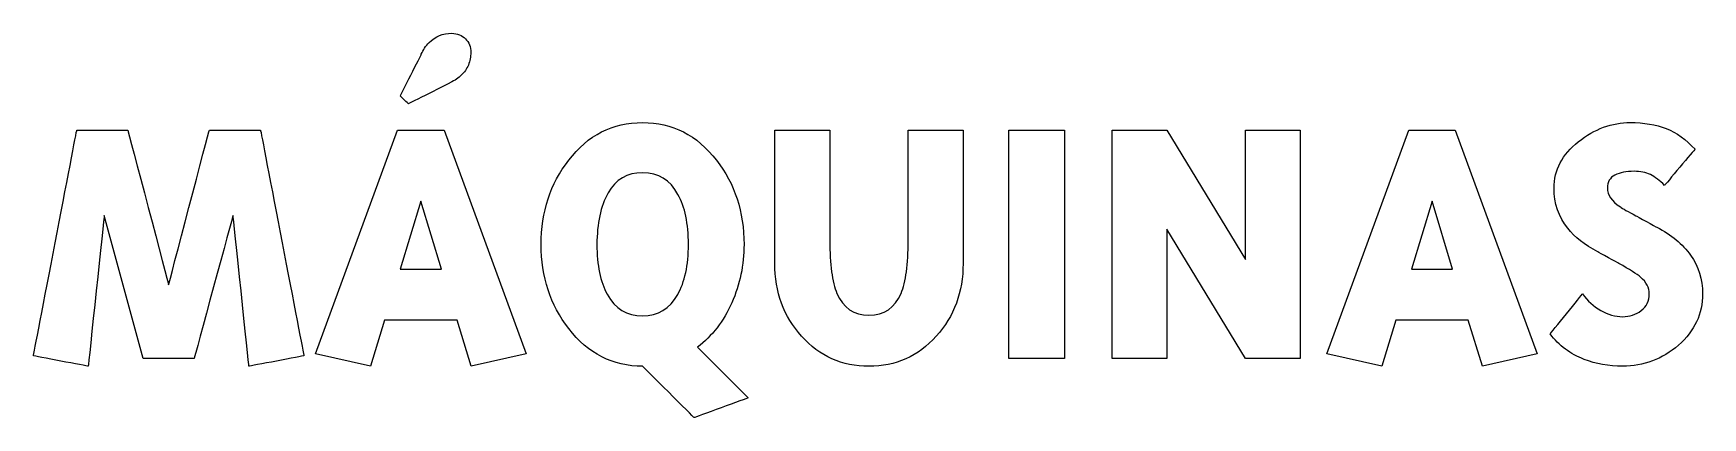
# Model space of a CAD drawing. Header units: inches. Extents: x 13 to 24.7, y 14 to 22.3.
# Drawn here: x 14.0197 to 14.4358, y 14.4948 to 14.5906 of the extents above; entities that cross this region are included whole.
import ezdxf

# ---------------------------------------------------------------- set-up
doc = ezdxf.new("R2010")
doc.units = ezdxf.units.IN
doc.header["$MEASUREMENT"] = 0

# ---------------------------------------------------------------- blocks, each defined once
blk = doc.blocks.new('ALIMENTACION CIRCUITOS')
at = {"color": 142}
for points, knots in [([(28.249, 15.387), (28.249, 15.387), (28.288, 15.425), (28.335, 15.445), (28.392, 15.445)], [0.16666667, 0.16666667, 0.16666667, 0.16666667, 0.16666668, 0.25, 0.25, 0.25, 0.25]), ([(28.392, 15.445), (28.392, 15.445), (28.427, 15.445), (28.456, 15.433), (28.478, 15.411)], [0.25, 0.25, 0.25, 0.25, 0.25000001, 0.33333333, 0.33333333, 0.33333333, 0.33333333]), ([(28.22, 15.352), (28.22, 15.352), (28.228, 15.364), (28.238, 15.375), (28.249, 15.387)], [0.08333333, 0.08333333, 0.08333333, 0.08333333, 0.08333334, 0.16666667, 0.16666667, 0.16666667, 0.16666667]), ([(28.478, 15.411), (28.478, 15.411), (28.501, 15.388), (28.512, 15.359), (28.512, 15.324)], [0.33333333, 0.33333333, 0.33333333, 0.33333333, 0.33333334, 0.41666667, 0.41666667, 0.41666667, 0.41666667]), ([(28.512, 15.324), (28.512, 15.324), (28.512, 15.297), (28.507, 15.27), (28.497, 15.244)], [0.41666667, 0.41666667, 0.41666667, 0.41666667, 0.41666668, 0.5, 0.5, 0.5, 0.5]), ([(28.066, 15.049), (28.066, 15.049), (28.066, 15.049), (28.199, 15.312), (28.199, 15.312)], [0.91666667, 0.91666667, 0.91666667, 0.91666667, 0.91666668, 1, 1, 1, 1]), ([(28.497, 15.244), (28.497, 15.244), (28.486, 15.219), (28.472, 15.198), (28.454, 15.182)], [0.5, 0.5, 0.5, 0.5, 0.50000001, 0.58333333, 0.58333333, 0.58333333, 0.58333333]), ([(28.38, 15.131), (28.38, 15.131), (28.38, 15.131), (28.117, 14.998), (28.117, 14.998)], [0.75, 0.75, 0.75, 0.75, 0.75000001, 0.83333333, 0.83333333, 0.83333333, 0.83333333]), ([(28.422, 15.155), (28.422, 15.155), (28.41, 15.147), (28.396, 15.139), (28.38, 15.131)], [0.66666667, 0.66666667, 0.66666667, 0.66666667, 0.66666668, 0.75, 0.75, 0.75, 0.75]), ([(28.454, 15.182), (28.454, 15.182), (28.445, 15.172), (28.434, 15.163), (28.422, 15.155)], [0.58333333, 0.58333333, 0.58333333, 0.58333333, 0.58333334, 0.66666667, 0.66666667, 0.66666667, 0.66666667]), ([(28.117, 14.998), (28.117, 14.998), (28.117, 14.998), (28.066, 15.049), (28.066, 15.049)], [0.83333333, 0.83333333, 0.83333333, 0.83333333, 0.83333334, 0.91666667, 0.91666667, 0.91666667, 0.91666667]), ([(25.743, 13.402), (25.743, 13.402), (25.743, 13.402), (26.018, 14.832), (26.018, 14.832)], [0.23076923, 0.23076923, 0.23076923, 0.23076923, 0.23076924, 0.30769231, 0.30769231, 0.30769231, 0.30769231]), ([(26.018, 14.832), (26.018, 14.832), (26.018, 14.832), (26.341, 14.832), (26.341, 14.832)], [0.30769231, 0.30769231, 0.30769231, 0.30769231, 0.30769232, 0.38461538, 0.38461538, 0.38461538, 0.38461538]), ([(26.341, 14.832), (26.341, 14.832), (26.341, 14.832), (26.599, 13.853), (26.599, 13.853)], [0.38461538, 0.38461538, 0.38461538, 0.38461538, 0.38461539, 0.46153846, 0.46153846, 0.46153846, 0.46153846]), ([(26.599, 13.853), (26.599, 13.853), (26.599, 13.853), (26.857, 14.832), (26.857, 14.832)], [0.46153846, 0.46153846, 0.46153846, 0.46153846, 0.46153847, 0.53846154, 0.53846154, 0.53846154, 0.53846154]), ([(26.857, 14.832), (26.857, 14.832), (26.857, 14.832), (27.181, 14.832), (27.181, 14.832)], [0.53846154, 0.53846154, 0.53846154, 0.53846154, 0.53846155, 0.61538462, 0.61538462, 0.61538462, 0.61538462]), ([(27.181, 14.832), (27.181, 14.832), (27.181, 14.832), (27.456, 13.402), (27.456, 13.402)], [0.61538462, 0.61538462, 0.61538462, 0.61538462, 0.61538463, 0.69230769, 0.69230769, 0.69230769, 0.69230769]), ([(27.53, 13.414), (27.53, 13.414), (27.53, 13.414), (28.049, 14.832), (28.049, 14.832)], [0.125, 0.125, 0.125, 0.125, 0.125, 0.25, 0.25, 0.25, 0.25]), ([(28.049, 14.832), (28.049, 14.832), (28.049, 14.832), (28.343, 14.832), (28.343, 14.832)], [0.25, 0.25, 0.25, 0.25, 0.25, 0.375, 0.375, 0.375, 0.375]), ([(28.343, 14.832), (28.343, 14.832), (28.343, 14.832), (28.862, 13.414), (28.862, 13.414)], [0.375, 0.375, 0.375, 0.375, 0.375, 0.5, 0.5, 0.5, 0.5]), ([(29.132, 14.641), (29.132, 14.641), (29.254, 14.801), (29.41, 14.88), (29.6, 14.88), (29.6, 14.88), (29.788, 14.88), (29.944, 14.801), (30.068, 14.641)], [0.5454545, 0.5454545, 0.5454545, 0.5454545, 0.5454546, 0.6363636, 0.6363636, 0.6363636, 0.6363636, 0.7272727, 0.7272727, 0.7272727, 0.7272727]), ([(30.437, 13.988), (30.437, 13.988), (30.437, 13.988), (30.437, 14.832), (30.437, 14.832)], [0.35714286, 0.35714286, 0.35714286, 0.35714286, 0.35714287, 0.42857143, 0.42857143, 0.42857143, 0.42857143]), ([(30.437, 14.832), (30.437, 14.832), (30.437, 14.832), (30.785, 14.832), (30.785, 14.832)], [0.42857143, 0.42857143, 0.42857143, 0.42857143, 0.42857144, 0.5, 0.5, 0.5, 0.5]), ([(30.785, 14.832), (30.785, 14.832), (30.785, 14.832), (30.785, 14.132), (30.785, 14.132)], [0.5, 0.5, 0.5, 0.5, 0.50000001, 0.57142857, 0.57142857, 0.57142857, 0.57142857]), ([(31.281, 14.132), (31.281, 14.132), (31.281, 14.132), (31.281, 14.832), (31.281, 14.832)], [0.85714286, 0.85714286, 0.85714286, 0.85714286, 0.85714287, 0.92857143, 0.92857143, 0.92857143, 0.92857143]), ([(31.281, 14.832), (31.281, 14.832), (31.281, 14.832), (31.629, 14.832), (31.629, 14.832)], [0.92857143, 0.92857143, 0.92857143, 0.92857143, 0.92857144, 1, 1, 1, 1]), ([(31.918, 13.385), (31.918, 13.385), (31.918, 13.385), (31.918, 14.832), (31.918, 14.832)], [0.5, 0.5, 0.5, 0.5, 0.5, 0.75, 0.75, 0.75, 0.75]), ([(31.918, 14.832), (31.918, 14.832), (31.918, 14.832), (32.27, 14.832), (32.27, 14.832)], [0.75, 0.75, 0.75, 0.75, 0.75, 1, 1, 1, 1]), ([(32.572, 13.385), (32.572, 13.385), (32.572, 13.385), (32.572, 14.832), (32.572, 14.832)], [0.3, 0.3, 0.3, 0.3, 0.3, 0.4, 0.4, 0.4, 0.4]), ([(32.572, 14.832), (32.572, 14.832), (32.572, 14.832), (32.919, 14.832), (32.919, 14.832)], [0.4, 0.4, 0.4, 0.4, 0.4, 0.5, 0.5, 0.5, 0.5]), ([(32.919, 14.832), (32.919, 14.832), (32.919, 14.832), (33.416, 14.012), (33.416, 14.012)], [0.5, 0.5, 0.5, 0.5, 0.5, 0.6, 0.6, 0.6, 0.6]), ([(33.416, 14.012), (33.416, 14.012), (33.416, 14.012), (33.416, 14.832), (33.416, 14.832)], [0.6, 0.6, 0.6, 0.6, 0.6, 0.7, 0.7, 0.7, 0.7]), ([(33.416, 14.832), (33.416, 14.832), (33.416, 14.832), (33.764, 14.832), (33.764, 14.832)], [0.7, 0.7, 0.7, 0.7, 0.7, 0.8, 0.8, 0.8, 0.8]), ([(33.764, 14.832), (33.764, 14.832), (33.764, 14.832), (33.764, 13.385), (33.764, 13.385)], [0.8, 0.8, 0.8, 0.8, 0.8, 0.9, 0.9, 0.9, 0.9]), ([(33.932, 13.414), (33.932, 13.414), (33.932, 13.414), (34.451, 14.832), (34.451, 14.832)], [0.125, 0.125, 0.125, 0.125, 0.125, 0.25, 0.25, 0.25, 0.25]), ([(34.451, 14.832), (34.451, 14.832), (34.451, 14.832), (34.745, 14.832), (34.745, 14.832)], [0.25, 0.25, 0.25, 0.25, 0.25, 0.375, 0.375, 0.375, 0.375]), ([(34.745, 14.832), (34.745, 14.832), (34.745, 14.832), (35.264, 13.414), (35.264, 13.414)], [0.375, 0.375, 0.375, 0.375, 0.375, 0.5, 0.5, 0.5, 0.5]), ([(35.524, 14.758), (35.524, 14.758), (35.627, 14.84), (35.737, 14.88), (35.853, 14.88)], [0.10714286, 0.10714286, 0.10714286, 0.10714286, 0.10714287, 0.14285714, 0.14285714, 0.14285714, 0.14285714]), ([(35.853, 14.88), (35.853, 14.88), (35.939, 14.88), (36.015, 14.867), (36.08, 14.842)], [0.14285714, 0.14285714, 0.14285714, 0.14285714, 0.14285715, 0.17857143, 0.17857143, 0.17857143, 0.17857143]), ([(36.08, 14.842), (36.08, 14.842), (36.146, 14.816), (36.206, 14.772), (36.263, 14.711)], [0.17857143, 0.17857143, 0.17857143, 0.17857143, 0.17857144, 0.21428571, 0.21428571, 0.21428571, 0.21428571]), ([(35.37, 14.465), (35.37, 14.465), (35.37, 14.58), (35.422, 14.677), (35.524, 14.758)], [0.07142857, 0.07142857, 0.07142857, 0.07142857, 0.07142858, 0.10714286, 0.10714286, 0.10714286, 0.10714286]), ([(36.263, 14.711), (36.263, 14.711), (36.263, 14.711), (36.07, 14.482), (36.07, 14.482)], [0.21428571, 0.21428571, 0.21428571, 0.21428571, 0.21428572, 0.25, 0.25, 0.25, 0.25]), ([(28.958, 14.108), (28.958, 14.108), (28.958, 14.314), (29.016, 14.492), (29.132, 14.641)], [0.45454545, 0.45454545, 0.45454545, 0.45454545, 0.45454546, 0.54545455, 0.54545455, 0.54545455, 0.54545455]), ([(30.068, 14.641), (30.068, 14.641), (30.184, 14.492), (30.242, 14.314), (30.242, 14.108), (30.242, 14.108), (30.242, 13.978), (30.216, 13.855), (30.165, 13.738)], [0.7272727, 0.7272727, 0.7272727, 0.7272727, 0.7272727, 0.8181818, 0.8181818, 0.8181818, 0.8181818, 0.9090909, 0.9090909, 0.9090909, 0.9090909]), ([(29.824, 14.424), (29.824, 14.424), (29.775, 14.516), (29.7, 14.562), (29.6, 14.562), (29.6, 14.562), (29.502, 14.562), (29.429, 14.519), (29.382, 14.434)], [0.625, 0.625, 0.625, 0.625, 0.625, 0.75, 0.75, 0.75, 0.75, 0.875, 0.875, 0.875, 0.875]), ([(35.756, 14.547), (35.756, 14.547), (35.724, 14.531), (35.708, 14.504), (35.708, 14.465)], [0.35714286, 0.35714286, 0.35714286, 0.35714286, 0.35714287, 0.39285714, 0.39285714, 0.39285714, 0.39285714]), ([(35.877, 14.571), (35.877, 14.571), (35.828, 14.571), (35.788, 14.563), (35.756, 14.547)], [0.32142857, 0.32142857, 0.32142857, 0.32142857, 0.32142858, 0.35714286, 0.35714286, 0.35714286, 0.35714286]), ([(35.98, 14.55), (35.98, 14.55), (35.951, 14.564), (35.917, 14.571), (35.877, 14.571)], [0.28571429, 0.28571429, 0.28571429, 0.28571429, 0.2857143, 0.32142857, 0.32142857, 0.32142857, 0.32142857]), ([(36.07, 14.482), (36.07, 14.482), (36.039, 14.513), (36.009, 14.535), (35.98, 14.55)], [0.25, 0.25, 0.25, 0.25, 0.25000001, 0.28571429, 0.28571429, 0.28571429, 0.28571429]), ([(28.326, 13.952), (28.326, 13.952), (28.326, 13.952), (28.196, 14.381), (28.196, 14.381)], [0.6666667, 0.6666667, 0.6666667, 0.6666667, 0.6666667, 1, 1, 1, 1]), ([(29.382, 14.434), (29.382, 14.434), (29.334, 14.349), (29.311, 14.24), (29.311, 14.108)], [0.875, 0.875, 0.875, 0.875, 0.875, 1, 1, 1, 1]), ([(29.822, 13.79), (29.822, 13.79), (29.867, 13.87), (29.89, 13.976), (29.89, 14.108), (29.89, 14.108), (29.89, 14.24), (29.868, 14.346), (29.824, 14.424)], [0.375, 0.375, 0.375, 0.375, 0.375, 0.5, 0.5, 0.5, 0.5, 0.625, 0.625, 0.625, 0.625]), ([(34.728, 13.952), (34.728, 13.952), (34.728, 13.952), (34.598, 14.381), (34.598, 14.381)], [0.6666667, 0.6666667, 0.6666667, 0.6666667, 0.6666667, 1, 1, 1, 1]), ([(35.457, 14.21), (35.457, 14.21), (35.399, 14.282), (35.37, 14.367), (35.37, 14.465)], [0.03571429, 0.03571429, 0.03571429, 0.03571429, 0.0357143, 0.07142857, 0.07142857, 0.07142857, 0.07142857]), ([(35.708, 14.465), (35.708, 14.465), (35.708, 14.422), (35.735, 14.382), (35.79, 14.345)], [0.39285714, 0.39285714, 0.39285714, 0.39285714, 0.39285715, 0.42857143, 0.42857143, 0.42857143, 0.42857143]), ([(26.192, 14.292), (26.192, 14.292), (26.192, 14.292), (26.09, 13.336), (26.09, 13.336)], [0.07692308, 0.07692308, 0.07692308, 0.07692308, 0.07692309, 0.15384615, 0.15384615, 0.15384615, 0.15384615]), ([(27.007, 14.292), (27.007, 14.292), (27.007, 14.292), (26.761, 13.385), (26.761, 13.385)], [0.84615385, 0.84615385, 0.84615385, 0.84615385, 0.84615386, 0.92307692, 0.92307692, 0.92307692, 0.92307692]), ([(27.108, 13.336), (27.108, 13.336), (27.108, 13.336), (27.007, 14.292), (27.007, 14.292)], [0.76923077, 0.76923077, 0.76923077, 0.76923077, 0.76923078, 0.84615385, 0.84615385, 0.84615385, 0.84615385]), ([(35.79, 14.345), (35.79, 14.345), (35.804, 14.335), (35.837, 14.317), (35.889, 14.289)], [0.42857143, 0.42857143, 0.42857143, 0.42857143, 0.42857144, 0.46428571, 0.46428571, 0.46428571, 0.46428571]), ([(35.889, 14.289), (35.889, 14.289), (35.889, 14.289), (36.021, 14.217), (36.021, 14.217)], [0.46428571, 0.46428571, 0.46428571, 0.46428571, 0.46428572, 0.5, 0.5, 0.5, 0.5]), ([(32.919, 14.205), (32.919, 14.205), (32.919, 14.205), (32.919, 13.385), (32.919, 13.385)], [0.1, 0.1, 0.1, 0.1, 0.1, 0.2, 0.2, 0.2, 0.2]), ([(36.021, 14.217), (36.021, 14.217), (36.113, 14.169), (36.184, 14.11), (36.235, 14.04)], [0.5, 0.5, 0.5, 0.5, 0.50000001, 0.53571429, 0.53571429, 0.53571429, 0.53571429]), ([(29.132, 13.575), (29.132, 13.575), (29.016, 13.725), (28.958, 13.903), (28.958, 14.108)], [0.36363636, 0.36363636, 0.36363636, 0.36363636, 0.36363637, 0.45454545, 0.45454545, 0.45454545, 0.45454545]), ([(30.785, 14.132), (30.785, 14.132), (30.785, 13.981), (30.8, 13.87), (30.83, 13.797)], [0.57142857, 0.57142857, 0.57142857, 0.57142857, 0.57142858, 0.64285714, 0.64285714, 0.64285714, 0.64285714]), ([(31.236, 13.797), (31.236, 13.797), (31.266, 13.87), (31.281, 13.981), (31.281, 14.132)], [0.78571429, 0.78571429, 0.78571429, 0.78571429, 0.7857143, 0.85714286, 0.85714286, 0.85714286, 0.85714286]), ([(35.78, 13.988), (35.78, 13.988), (35.78, 13.988), (35.648, 14.06), (35.648, 14.06)], [0.96428571, 0.96428571, 0.96428571, 0.96428571, 0.96428572, 1, 1, 1, 1]), ([(28.066, 13.952), (28.066, 13.952), (28.066, 13.952), (28.326, 13.952), (28.326, 13.952)], [0.3333333, 0.3333333, 0.3333333, 0.3333333, 0.3333333, 0.6666667, 0.6666667, 0.6666667, 0.6666667]), ([(30.607, 13.526), (30.607, 13.526), (30.494, 13.652), (30.437, 13.806), (30.437, 13.988)], [0.28571429, 0.28571429, 0.28571429, 0.28571429, 0.2857143, 0.35714286, 0.35714286, 0.35714286, 0.35714286]), ([(31.629, 13.988), (31.629, 13.988), (31.629, 13.806), (31.572, 13.652), (31.459, 13.526)], [0.07142857, 0.07142857, 0.07142857, 0.07142857, 0.07142858, 0.14285714, 0.14285714, 0.14285714, 0.14285714]), ([(34.468, 13.952), (34.468, 13.952), (34.468, 13.952), (34.728, 13.952), (34.728, 13.952)], [0.3333333, 0.3333333, 0.3333333, 0.3333333, 0.3333333, 0.6666667, 0.6666667, 0.6666667, 0.6666667]), ([(36.235, 14.04), (36.235, 14.04), (36.285, 13.97), (36.311, 13.888), (36.311, 13.795), (36.311, 13.795), (36.311, 13.668), (36.26, 13.56), (36.158, 13.47), (36.158, 13.47), (36.056, 13.381), (35.938, 13.336), (35.804, 13.336), (35.804, 13.336), (35.716, 13.336), (35.635, 13.351), (35.561, 13.38)], [0.5357143, 0.5357143, 0.5357143, 0.5357143, 0.5357143, 0.5714286, 0.5714286, 0.5714286, 0.5714286, 0.6071429, 0.6071429, 0.6071429, 0.6071429, 0.6428571, 0.6428571, 0.6428571, 0.6428572, 0.6785714, 0.6785714, 0.6785714, 0.6785714]), ([(35.918, 13.901), (35.918, 13.901), (35.895, 13.92), (35.849, 13.949), (35.78, 13.988)], [0.92857143, 0.92857143, 0.92857143, 0.92857143, 0.92857144, 0.96428571, 0.96428571, 0.96428571, 0.96428571]), ([(35.922, 13.689), (35.922, 13.689), (35.956, 13.714), (35.973, 13.75), (35.973, 13.795), (35.973, 13.795), (35.973, 13.833), (35.955, 13.869), (35.918, 13.901)], [0.85714286, 0.85714286, 0.85714286, 0.85714286, 0.85714287, 0.89285714, 0.89285714, 0.89285714, 0.89285715, 0.92857143, 0.92857143, 0.92857143, 0.92857143]), ([(29.376, 13.792), (29.376, 13.792), (29.426, 13.701), (29.5, 13.655), (29.6, 13.655)], [0.125, 0.125, 0.125, 0.125, 0.125, 0.25, 0.25, 0.25, 0.25]), ([(29.6, 13.655), (29.6, 13.655), (29.698, 13.655), (29.772, 13.7), (29.822, 13.79)], [0.25, 0.25, 0.25, 0.25, 0.25, 0.375, 0.375, 0.375, 0.375]), ([(30.83, 13.797), (30.83, 13.797), (30.869, 13.706), (30.936, 13.66), (31.033, 13.66), (31.033, 13.66), (31.129, 13.66), (31.197, 13.706), (31.236, 13.797)], [0.6428571, 0.6428571, 0.6428571, 0.6428571, 0.6428572, 0.7142857, 0.7142857, 0.7142857, 0.7142857, 0.7857143, 0.7857143, 0.7857143, 0.7857143]), ([(35.346, 13.541), (35.346, 13.541), (35.346, 13.541), (35.551, 13.795), (35.551, 13.795)], [0.71428571, 0.71428571, 0.71428571, 0.71428571, 0.71428572, 0.75, 0.75, 0.75, 0.75]), ([(35.551, 13.795), (35.551, 13.795), (35.582, 13.751), (35.62, 13.716), (35.666, 13.69)], [0.75, 0.75, 0.75, 0.75, 0.75000001, 0.78571429, 0.78571429, 0.78571429, 0.78571429]), ([(30.165, 13.738), (30.165, 13.738), (30.113, 13.621), (30.041, 13.528), (29.947, 13.457)], [0.90909091, 0.90909091, 0.90909091, 0.90909091, 0.90909092, 1, 1, 1, 1]), ([(35.666, 13.69), (35.666, 13.69), (35.711, 13.663), (35.758, 13.65), (35.804, 13.65), (35.804, 13.65), (35.849, 13.65), (35.889, 13.663), (35.922, 13.689)], [0.78571429, 0.78571429, 0.78571429, 0.78571429, 0.7857143, 0.82142857, 0.82142857, 0.82142857, 0.82142858, 0.85714286, 0.85714286, 0.85714286, 0.85714286]), ([(27.967, 13.628), (27.967, 13.628), (27.967, 13.628), (27.878, 13.336), (27.878, 13.336)], [0.875, 0.875, 0.875, 0.875, 0.875, 1, 1, 1, 1]), ([(28.425, 13.628), (28.425, 13.628), (28.425, 13.628), (27.967, 13.628), (27.967, 13.628)], [0.75, 0.75, 0.75, 0.75, 0.75, 0.875, 0.875, 0.875, 0.875]), ([(28.515, 13.336), (28.515, 13.336), (28.515, 13.336), (28.425, 13.628), (28.425, 13.628)], [0.625, 0.625, 0.625, 0.625, 0.625, 0.75, 0.75, 0.75, 0.75]), ([(29.6, 13.336), (29.6, 13.336), (29.412, 13.336), (29.256, 13.416), (29.132, 13.575)], [0.27272727, 0.27272727, 0.27272727, 0.27272727, 0.27272728, 0.36363636, 0.36363636, 0.36363636, 0.36363636]), ([(34.369, 13.628), (34.369, 13.628), (34.369, 13.628), (34.28, 13.336), (34.28, 13.336)], [0.875, 0.875, 0.875, 0.875, 0.875, 1, 1, 1, 1]), ([(34.827, 13.628), (34.827, 13.628), (34.827, 13.628), (34.369, 13.628), (34.369, 13.628)], [0.75, 0.75, 0.75, 0.75, 0.75, 0.875, 0.875, 0.875, 0.875]), ([(34.917, 13.336), (34.917, 13.336), (34.917, 13.336), (34.827, 13.628), (34.827, 13.628)], [0.625, 0.625, 0.625, 0.625, 0.625, 0.75, 0.75, 0.75, 0.75]), ([(35.561, 13.38), (35.561, 13.38), (35.474, 13.414), (35.402, 13.467), (35.346, 13.541)], [0.67857143, 0.67857143, 0.67857143, 0.67857143, 0.67857144, 0.71428571, 0.71428571, 0.71428571, 0.71428571]), ([(31.033, 13.336), (31.033, 13.336), (30.862, 13.336), (30.721, 13.4), (30.607, 13.526)], [0.21428571, 0.21428571, 0.21428571, 0.21428571, 0.21428572, 0.28571429, 0.28571429, 0.28571429, 0.28571429]), ([(31.459, 13.526), (31.459, 13.526), (31.345, 13.4), (31.203, 13.336), (31.033, 13.336)], [0.14285714, 0.14285714, 0.14285714, 0.14285714, 0.14285715, 0.21428571, 0.21428571, 0.21428571, 0.21428571]), ([(26.09, 13.336), (26.09, 13.336), (26.09, 13.336), (25.743, 13.402), (25.743, 13.402)], [0.15384615, 0.15384615, 0.15384615, 0.15384615, 0.15384616, 0.23076923, 0.23076923, 0.23076923, 0.23076923]), ([(26.761, 13.385), (26.761, 13.385), (26.761, 13.385), (26.438, 13.385), (26.438, 13.385)], [0.92307692, 0.92307692, 0.92307692, 0.92307692, 0.92307693, 1, 1, 1, 1]), ([(27.456, 13.402), (27.456, 13.402), (27.456, 13.402), (27.108, 13.336), (27.108, 13.336)], [0.69230769, 0.69230769, 0.69230769, 0.69230769, 0.6923077, 0.76923077, 0.76923077, 0.76923077, 0.76923077]), ([(28.862, 13.414), (28.862, 13.414), (28.862, 13.414), (28.515, 13.336), (28.515, 13.336)], [0.5, 0.5, 0.5, 0.5, 0.5, 0.625, 0.625, 0.625, 0.625]), ([(29.926, 13.011), (29.926, 13.011), (29.926, 13.011), (29.6, 13.336), (29.6, 13.336)], [0.18181818, 0.18181818, 0.18181818, 0.18181818, 0.18181819, 0.27272727, 0.27272727, 0.27272727, 0.27272727]), ([(32.27, 13.385), (32.27, 13.385), (32.27, 13.385), (31.918, 13.385), (31.918, 13.385)], [0.25, 0.25, 0.25, 0.25, 0.25, 0.5, 0.5, 0.5, 0.5]), ([(32.919, 13.385), (32.919, 13.385), (32.919, 13.385), (32.572, 13.385), (32.572, 13.385)], [0.2, 0.2, 0.2, 0.2, 0.2, 0.3, 0.3, 0.3, 0.3]), ([(33.764, 13.385), (33.764, 13.385), (33.764, 13.385), (33.416, 13.385), (33.416, 13.385)], [0.9, 0.9, 0.9, 0.9, 0.9, 1, 1, 1, 1]), ([(35.264, 13.414), (35.264, 13.414), (35.264, 13.414), (34.917, 13.336), (34.917, 13.336)], [0.5, 0.5, 0.5, 0.5, 0.5, 0.625, 0.625, 0.625, 0.625]), ([(30.268, 13.136), (30.268, 13.136), (30.268, 13.136), (29.926, 13.011), (29.926, 13.011)], [0.09090909, 0.09090909, 0.09090909, 0.09090909, 0.0909091, 0.18181818, 0.18181818, 0.18181818, 0.18181818])]:
    blk.add_open_spline(points, degree=3, knots=knots, dxfattribs=at)
for points in [[(28.199, 15.312), (28.205, 15.326), (28.212, 15.34), (28.22, 15.352)], [(31.629, 14.832), (31.629, 14.832), (31.629, 13.988), (31.629, 13.988)], [(32.27, 14.832), (32.27, 14.832), (32.27, 13.385), (32.27, 13.385)], [(28.196, 14.381), (28.196, 14.381), (28.066, 13.952), (28.066, 13.952)], [(34.598, 14.381), (34.598, 14.381), (34.468, 13.952), (34.468, 13.952)], [(26.438, 13.385), (26.438, 13.385), (26.192, 14.292), (26.192, 14.292)], [(33.416, 13.385), (33.416, 13.385), (32.919, 14.205), (32.919, 14.205)], [(35.648, 14.06), (35.564, 14.105), (35.5, 14.155), (35.457, 14.21)], [(29.311, 14.108), (29.311, 13.976), (29.332, 13.871), (29.376, 13.792)], [(29.947, 13.457), (29.947, 13.457), (30.268, 13.136), (30.268, 13.136)], [(27.878, 13.336), (27.878, 13.336), (27.53, 13.414), (27.53, 13.414)], [(34.28, 13.336), (34.28, 13.336), (33.932, 13.414), (33.932, 13.414)]]:
    blk.add_open_spline(points, degree=3, dxfattribs=at)

msp = doc.modelspace()

# ---------------------------------------------------------------- block references
at = {"xscale": 0.03937007874015748, "yscale": 0.03937007874015748, "zscale": 0.03937007874015748}
msp.add_blockref('ALIMENTACION CIRCUITOS', (13.0062, 13.98252), dxfattribs=at)

doc.saveas('drawing.dxf')
